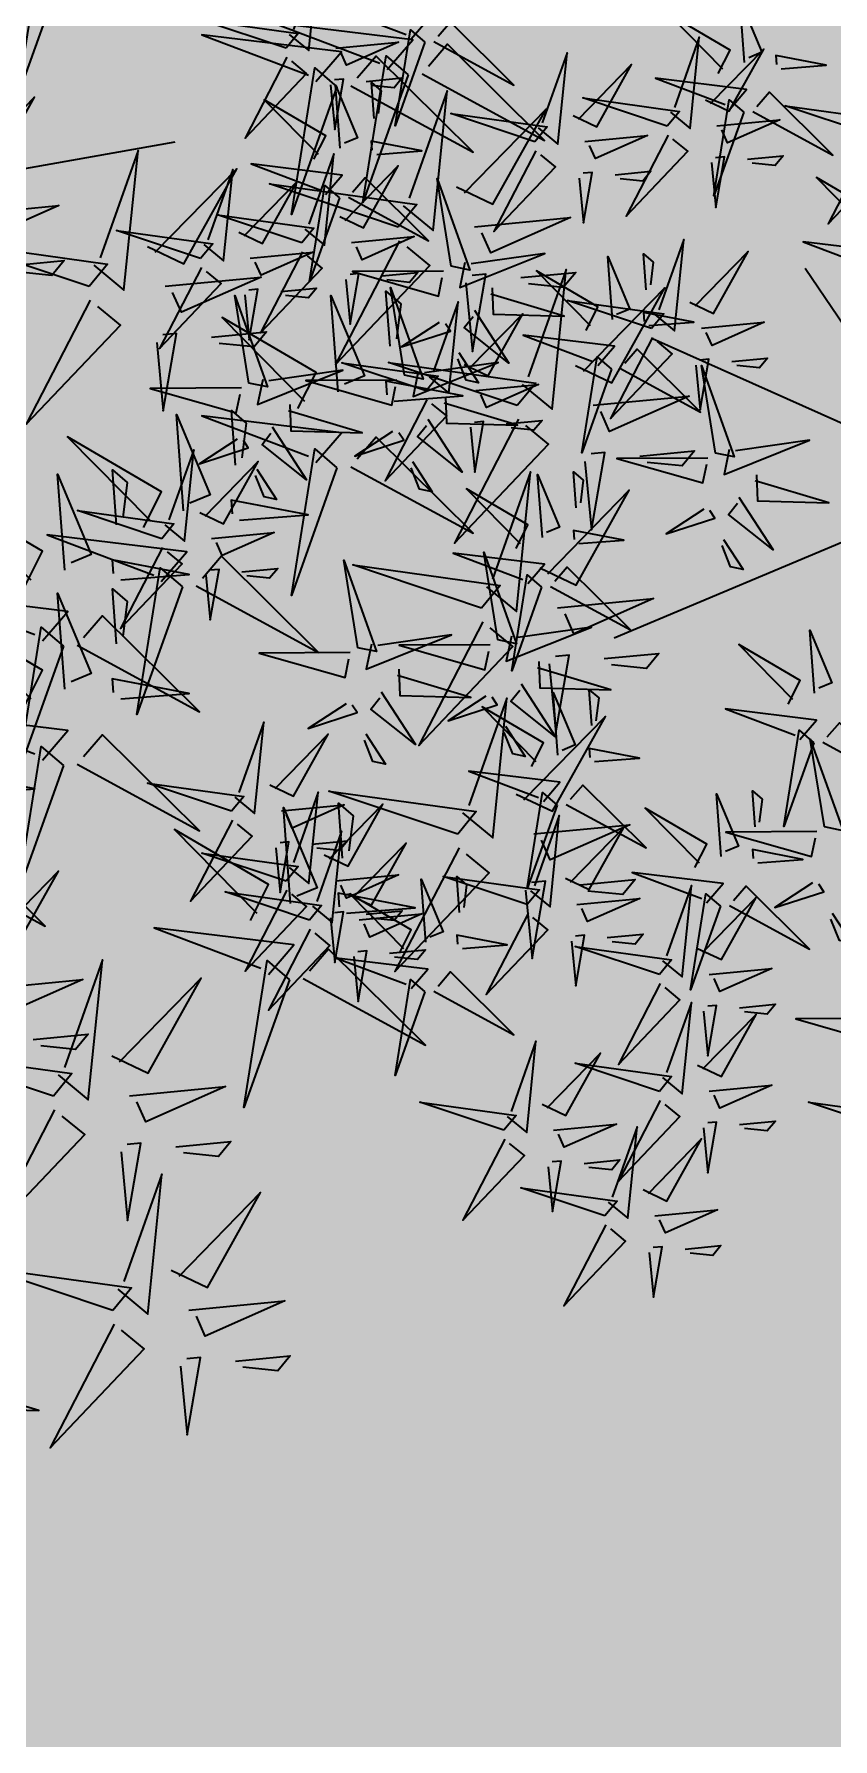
# Model space of a CAD drawing. Header units: millimetres. Extents: x -176651 to 424033, y -469666 to 486614.
# Drawn here: x 172677 to 172917, y 38017 to 38529 of the extents above; entities that cross this region are included whole.
import ezdxf

# ---------------------------------------------------------------- set-up
doc = ezdxf.new("R2010")
doc.units = ezdxf.units.MM
doc.layers.add('1625_East Villa$0$ad-Landscape', color=8, linetype='Continuous', lineweight=35)
doc.layers.add('1625_East Villa$0$ad-Verandah', color=8, linetype='Continuous')

# ---------------------------------------------------------------- blocks, each defined once
blk = doc.blocks.new('1625_East Villa$0$bamboo')
at = {"layer": '1625_East Villa$0$ad-Landscape', "color": 76}
for p, q in [((43.5, 73), (278.2, 631.2)), ((-12.4, 39.5), (-247.1, 564.2)), ((-23.6, 61.9), (-370, 296.3))]:
    blk.add_line(p, q, dxfattribs=at)
at = {"layer": '1625_East Villa$0$ad-Landscape', "color": 62}
blk.add_line((-124.2, -652.6), (-157.7, -842.3), dxfattribs=at)
at = {"layer": '1625_East Villa$0$ad-Landscape', "color": 76}
for points in [[(103.7, 1424.7), (54.4, 1572.3), (77.9, 1403.4), (103.7, 1424.7)], [(-387.8, 1356.5), (-437.1, 1504.1), (-413.6, 1335.2), (-387.8, 1356.5)], [(119.4, 1423.2), (261.4, 1496.7), (147.9, 1388.7), (126.6, 1414.5)], [(581.6, 1302), (532.2, 1449.6), (555.7, 1280.7), (581.6, 1302)], [(-372, 1355), (-230.1, 1428.5), (-343.6, 1320.5), (-364.9, 1346.4)], [(-160.7, 1284.9), (-160, 1444.8), (-116.9, 1294.1), (-149.7, 1287.2)], [(79.4, 1419.1), (107.8, 1384.6), (-52.4, 1368.4), (70.8, 1412)], [(597.3, 1300.4), (739.2, 1374), (625.7, 1265.9), (604.4, 1291.8)], [(-756.4, 1206.5), (-805.8, 1354.1), (-782.2, 1185.2), (-756.4, 1206.5)], [(-412.1, 1350.9), (-383.7, 1316.4), (-543.9, 1300.2), (-420.7, 1343.8)], [(-70.9, 1292.4), (-27.7, 1358.5), (-55.4, 1272.9), (-68.6, 1281.5)], [(57.7, 1357.7), (77.5, 1316.1), (-31.5, 1255.3), (64.8, 1349.1)], [(704.4, 1206.5), (655.1, 1354.1), (678.6, 1185.2), (704.4, 1206.5)], [(103.3, 1337.4), (92.8, 1227.4), (133.3, 1318.7), (110.4, 1328.8)], [(167.7, 1347.1), (246.3, 1339.5), (157.6, 1324.2), (159.1, 1340)], [(-415.1, 1179.2), (-464.4, 1326.8), (-440.9, 1157.9), (-415.1, 1179.2)], [(772.7, 1165.6), (723.3, 1313.2), (746.9, 1144.3), (772.7, 1165.6)], [(-169.3, 1271.7), (-323, 1296.4), (-162.4, 1238.9), (-169.3, 1271.7)], [(557.2, 1296.4), (585.7, 1261.9), (425.4, 1245.7), (548.6, 1289.3)], [(-740.7, 1205), (-598.8, 1278.5), (-712.2, 1170.5), (-733.6, 1196.4)], [(-433.8, 1289.5), (-414, 1248), (-523, 1187.1), (-426.7, 1280.9)], [(-323.8, 1278.9), (-245.2, 1271.3), (-333.9, 1256.1), (-332.4, 1271.8)], [(161.7, 1284.2), (155.7, 1221.3), (172.9, 1235.5), (168.8, 1275.6)], [(720.2, 1205), (862.1, 1278.5), (748.6, 1170.5), (727.3, 1196.4)], [(-500.1, 1137.3), (-534, 1108.2), (-553.5, 1268), (-507.4, 1145.8)], [(-399.4, 1177.7), (-257.4, 1251.3), (-370.9, 1143.2), (-392.2, 1169.1)], [(-388.2, 1269.3), (-398.7, 1159.2), (-358.2, 1250.5), (-381.1, 1260.6)], [(-175.7, 1247.6), (-131.9, 1256.8), (-191.9, 1107.3), (-173.4, 1236.6)], [(-18, 1257.9), (35, 1223.4), (30.4, 1245.3), (-7, 1260.2)], [(303.5, 1094), (304.2, 1253.9), (347.3, 1103.2), (314.4, 1096.3)], [(-561.9, 1157.8), (-603.1, 1137.1), (-666.2, 1244.8), (-570.4, 1150.5)], [(-92.2, 1230.9), (0.4, 1170.5), (-61.7, 1248.7), (-81.3, 1233.2)], [(535.5, 1235), (555.3, 1193.4), (446.4, 1132.5), (542.6, 1226.4)], [(788.4, 1164.1), (930.3, 1237.6), (816.9, 1129.6), (795.5, 1155.5)], [(-329.8, 1216), (-335.8, 1153.1), (-318.6, 1167.3), (-322.7, 1207.4)], [(581.2, 1214.7), (570.7, 1104.6), (611.1, 1195.9), (588.3, 1206.1)], [(645.6, 1224.3), (724.2, 1216.7), (635.4, 1201.5), (637, 1217.2)], [(-780.7, 1200.9), (-752.3, 1166.4), (-912.5, 1150.2), (-789.3, 1193.8)], [(-131.4, 1199.8), (-85.3, 1198.1), (-81.9, 1073.4), (-120.4, 1202.1)], [(680.1, 1200.9), (708.6, 1166.4), (548.3, 1150.2), (671.5, 1193.8)], [(-439.4, 1173.7), (-411, 1139.2), (-571.2, 1122.9), (-448, 1166.6)], [(-494, 1113.1), (-347.5, 1165.5), (-515.9, 1138.5), (-494, 1113.1)], [(-174.3, 1012.2), (-173.7, 1172.1), (-130.6, 1021.4), (-163.4, 1014.5)], [(393.3, 1101.5), (436.5, 1167.6), (408.8, 1082), (395.6, 1090.6)], [(748.4, 1160), (776.8, 1125.5), (616.6, 1109.3), (739.8, 1152.9)], [(639.6, 1161.5), (633.5, 1098.6), (650.8, 1112.8), (646.7, 1152.8)], [(658.4, 1139.6), (678.2, 1098), (569.2, 1037.1), (665.5, 1130.9)], [(-773.2, 987.3), (-807.1, 958.2), (-826.6, 1118), (-780.4, 995.8)], [(-756.8, 1119.3), (-767.3, 1009.2), (-726.8, 1100.5), (-749.7, 1110.6)], [(-692.4, 1128.9), (-613.8, 1121.3), (-702.5, 1106.1), (-701, 1121.8)], [(-581.3, 1111.7), (-691.5, 1120), (-599.4, 1081.4), (-589.8, 1104.4)], [(704, 1119.3), (693.5, 1009.2), (734, 1100.5), (711.2, 1110.6)], [(768.4, 1128.9), (847.1, 1121.3), (758.3, 1106.1), (759.8, 1121.8)], [(892.5, 987.3), (858.6, 958.2), (839.1, 1118), (885.2, 995.8)], [(-461.1, 1112.3), (-441.3, 1070.7), (-550.3, 1009.8), (-454, 1103.7)], [(-495.2, 1097.3), (-418.8, 957), (-529.1, 1068.2), (-503.7, 1090.1)], [(-351.1, 1101.6), (-272.5, 1094), (-361.2, 1078.8), (-359.7, 1094.5)], [(-155.7, 961.1), (-205, 1108.7), (-181.5, 939.8), (-155.7, 961.1)], [(294.9, 1080.8), (141.2, 1105.5), (301.8, 1048), (294.9, 1080.8)], [(726.6, 1098.6), (746.5, 1057), (637.5, 996.2), (733.8, 1090)], [(830.7, 1007.8), (789.5, 987.1), (726.4, 1094.8), (822.2, 1000.5)], [(-415.5, 1092), (-426, 981.9), (-385.5, 1073.2), (-408.4, 1083.4)], [(-365.5, 930.4), (-364.8, 1090.2), (-321.7, 939.6), (-354.5, 932.7)], [(-84.5, 1019.7), (-41.3, 1085.8), (-69, 1000.1), (-82.2, 1008.8)], [(772.3, 1078.4), (761.8, 968.3), (802.3, 1059.6), (779.4, 1069.7)], [(836.7, 1088), (915.3, 1080.4), (826.6, 1065.2), (828.1, 1080.9)], [(-698.4, 1066), (-704.4, 1003.1), (-687.2, 1017.3), (-691.3, 1057.4)], [(-633.3, 1052.3), (-696.3, 1057), (-681.8, 1040.1), (-641.8, 1045)], [(-570.3, 1047.5), (-576.3, 968.8), (-593.4, 1057.2), (-577.6, 1056)], [(288.5, 1056.7), (332.3, 1065.9), (272.3, 916.4), (290.8, 1045.7)], [(372, 1040), (464.6, 979.6), (402.5, 1057.8), (382.9, 1042.3)], [(446.2, 1067), (499.2, 1032.5), (494.6, 1054.4), (457.2, 1069.3)], [(762.4, 1066), (756.4, 1003.1), (773.6, 1017.3), (769.5, 1057.4)], [(-357.1, 1038.7), (-363.1, 975.8), (-345.9, 990), (-350, 1030.1)], [(-183, 999), (-336.7, 1023.7), (-176.1, 966.2), (-183, 999)], [(-140, 959.5), (2, 1033.1), (-111.5, 925), (-132.8, 950.9)], [(830.7, 1025.1), (824.7, 962.2), (841.9, 976.4), (837.8, 1016.5)], [(-767.1, 963.1), (-620.5, 1015.5), (-788.9, 988.5), (-767.1, 963.1)], [(-275.7, 937.9), (-232.5, 1004), (-260.1, 918.3), (-273.4, 927)], [(289.9, 848.6), (290.5, 1008.4), (333.6, 857.8), (300.8, 850.9)], [(332.8, 1008.9), (378.9, 1007.2), (382.3, 882.5), (343.8, 1011.2)], [(898.5, 963.1), (1045.1, 1015.5), (876.7, 988.5), (898.5, 963.1)], [(-189.3, 974.8), (-145.6, 984), (-205.5, 834.6), (-187, 963.9)], [(-31.6, 985.2), (21.3, 950.7), (16.7, 972.5), (-20.7, 987.5)], [(-105.9, 958.2), (-13.2, 897.8), (-75.4, 976), (-94.9, 960.5)], [(811.3, 961.7), (701, 970), (793.1, 931.4), (802.8, 954.4)], [(1141.3, 824.7), (1092, 972.3), (1115.5, 803.4), (1141.3, 824.7)], [(-768.3, 947.3), (-691.9, 807), (-802.2, 918.2), (-776.8, 940.1)], [(-374.1, 917.2), (-527.8, 941.9), (-367.2, 884.4), (-374.1, 917.2)], [(-180, 955.5), (-151.6, 921), (-311.8, 904.8), (-188.6, 948.4)], [(897.3, 947.3), (973.8, 807), (863.4, 918.2), (888.9, 940.1)], [(-145, 927.1), (-99, 925.4), (-95.6, 800.6), (-134.1, 929.4)], [(379.6, 856.1), (422.9, 922.2), (395.2, 836.5), (381.9, 845.1)], [(745.4, 783.8), (696, 931.4), (719.6, 762.5), (745.4, 783.8)], [(-592.6, 770.2), (-641.9, 917.8), (-618.4, 748.9), (-592.6, 770.2)], [(-380.5, 893), (-336.7, 902.2), (-396.6, 752.7), (-378.2, 882.1)], [(-222.7, 903.4), (-169.8, 868.9), (-174.4, 890.7), (-211.8, 905.7)], [(182.5, 782.8), (148.6, 753.6), (129.1, 913.5), (175.2, 791.2)], [(759.2, 902.3), (696.2, 907), (710.8, 890.1), (750.8, 895)], [(822.2, 897.5), (816.2, 818.8), (799.2, 907.2), (815, 906)], [(-297, 876.4), (-204.4, 816), (-266.5, 894.2), (-286.1, 878.7)], [(-201.7, 894.1), (-181.9, 852.5), (-290.9, 791.6), (-194.6, 885.5)], [(-91.7, 883.5), (-13.1, 875.8), (-101.8, 860.6), (-100.3, 876.4)], [(120.7, 803.3), (79.5, 782.6), (16.5, 890.3), (112.2, 796)], [(564.8, 755.5), (530.9, 726.4), (511.4, 886.2), (557.5, 764)], [(1157.1, 823.2), (1299, 896.7), (1185.5, 788.7), (1164.2, 814.6)], [(-156.1, 873.8), (-166.6, 763.7), (-126.1, 855), (-149, 865.2)], [(503, 776), (461.8, 755.3), (398.7, 863), (494.5, 768.7)], [(-576.8, 768.6), (-434.9, 842.2), (-548.4, 734.1), (-569.7, 760)], [(-336.2, 845.3), (-290.1, 843.6), (-286.7, 718.8), (-325.2, 847.6)], [(281.2, 835.4), (127.5, 860.1), (288.1, 802.6), (281.2, 835.4)], [(761.1, 782.3), (903, 855.8), (789.6, 747.8), (768.2, 773.7)], [(432.6, 821.6), (485.5, 787.1), (480.9, 808.9), (443.5, 823.9)], [(-97.7, 820.6), (-103.7, 757.7), (-86.5, 771.9), (-90.6, 811.9)], [(188.6, 758.6), (335.2, 810.9), (166.8, 784), (188.6, 758.6)], [(274.9, 811.2), (318.6, 820.4), (258.7, 670.9), (277.2, 800.3)], [(358.3, 794.5), (451, 734.2), (388.8, 812.4), (369.3, 796.8)], [(1117, 819.1), (1145.4, 784.6), (985.2, 768.4), (1108.4, 812)], [(-199.8, 660.1), (-233.7, 630.9), (-253.2, 790.8), (-207, 668.5)], [(570.9, 731.3), (717.4, 783.7), (549, 756.7), (570.9, 731.3)], [(1291.5, 647.4), (1242.1, 795), (1265.7, 626.1), (1291.5, 647.4)], [(-616.9, 764.6), (-588.5, 730.1), (-748.7, 713.9), (-625.5, 757.5)], [(-261.6, 680.5), (-302.7, 659.9), (-365.8, 767.6), (-270, 673.2)], [(101.4, 757.2), (-8.9, 765.5), (83.2, 726.9), (92.9, 749.9)], [(319.2, 763.5), (365.2, 761.8), (368.6, 637), (330.1, 765.8)], [(721.1, 778.2), (749.5, 743.7), (589.3, 727.5), (712.5, 771.1)], [(1095.3, 757.7), (1115.1, 716.2), (1006.1, 655.3), (1102.4, 749.1)], [(1205.3, 747.1), (1283.9, 739.5), (1195.2, 724.3), (1196.7, 740)], [(187.4, 742.8), (263.8, 602.4), (153.5, 713.7), (178.9, 735.5)], [(483.6, 729.9), (373.4, 738.2), (465.5, 699.6), (475.2, 722.6)], [(1140.9, 737.5), (1130.4, 627.4), (1170.9, 718.7), (1148, 728.8)], [(-264.9, 565.6), (-314.3, 713.2), (-290.7, 544.3), (-264.9, 565.6)], [(569.7, 715.5), (646.1, 575.2), (535.8, 686.4), (561.2, 708.3)], [(699.3, 716.8), (719.2, 675.2), (610.2, 614.4), (706.4, 708.2)], [(809.4, 706.2), (888, 698.6), (799.3, 683.4), (800.8, 699.1)], [(1307.2, 645.9), (1449.1, 719.5), (1335.7, 611.4), (1314.3, 637.3)], [(-638.6, 703.2), (-618.8, 661.6), (-727.8, 600.7), (-631.5, 694.6)], [(-619.9, 538.4), (-669.2, 686), (-645.7, 517), (-619.9, 538.4)], [(-528.6, 692.6), (-450, 684.9), (-538.7, 669.7), (-537.2, 685.5)], [(-193.7, 635.8), (-47.1, 688.2), (-215.5, 661.2), (-193.7, 635.8)], [(49.3, 697.7), (-13.7, 702.5), (0.8, 685.5), (40.8, 690.4)], [(112.3, 693), (106.3, 614.2), (89.3, 702.6), (105, 701.5)], [(745, 696.6), (734.5, 586.5), (774.9, 677.8), (752.1, 687.9)], [(868.3, 552), (818.9, 699.6), (842.4, 530.7), (868.3, 552)], [(1073.1, 552), (1023.7, 699.6), (1047.2, 530.7), (1073.1, 552)], [(-593, 682.9), (-603.5, 572.8), (-563, 664.1), (-585.9, 674.3)], [(431.6, 670.5), (368.6, 675.2), (383.1, 658.2), (423.1, 663.2)], [(494.6, 665.7), (488.6, 587), (471.6, 675.4), (487.3, 674.2)], [(1199.3, 684.2), (1193.3, 621.3), (1210.5, 635.5), (1206.4, 675.6)], [(-534.6, 629.7), (-540.6, 566.8), (-523.4, 581), (-527.5, 621)], [(-280.9, 634.5), (-391.2, 642.7), (-299.1, 604.1), (-289.4, 627.2)], [(-249.2, 564.1), (-107.3, 637.7), (-220.7, 529.6), (-242.1, 555.5)], [(-37.8, 466.8), (-37.2, 626.6), (5.9, 476), (-26.9, 469.1)], [(803.4, 643.3), (797.4, 580.4), (814.6, 594.6), (810.5, 634.7)], [(1267.2, 641.9), (1295.6, 607.4), (1135.4, 591.1), (1258.6, 634.8)], [(-604.1, 536.8), (-462.2, 610.4), (-575.7, 502.3), (-597, 528.2)], [(-194.9, 620.1), (-118.4, 479.7), (-228.8, 591), (-203.4, 612.8)], [(884, 550.5), (1025.9, 624), (912.4, 516), (891.1, 541.8)], [(1088.8, 550.5), (1230.7, 624), (1117.2, 516), (1095.9, 541.8)], [(742.3, 469.2), (708.4, 440), (688.9, 599.9), (735, 477.6)], [(-333, 575), (-396, 579.7), (-381.4, 562.8), (-341.5, 567.7)], [(-270, 570.3), (-276, 491.5), (-293, 579.9), (-277.2, 578.7)], [(680.5, 489.6), (639.3, 469), (576.2, 576.7), (672, 482.3)], [(1245.4, 580.5), (1265.3, 538.9), (1156.3, 478), (1252.6, 571.9)], [(1355.5, 569.8), (1434.1, 562.2), (1345.4, 547), (1346.9, 562.7)], [(-650.3, 428.2), (-684.2, 399.1), (-703.7, 559), (-657.6, 436.7)], [(-289.2, 560), (-260.8, 525.6), (-421, 509.3), (-297.8, 552.9)], [(1291.1, 560.2), (1280.6, 450.1), (1321.1, 541.4), (1298.2, 551.6)], [(-712.1, 448.7), (-753.3, 428.1), (-816.4, 535.7), (-720.6, 441.4)], [(-644.2, 532.8), (-615.8, 498.3), (-776, 482), (-652.8, 525.7)], [(52, 474.3), (95.2, 540.4), (67.5, 454.7), (54.3, 463.3)], [(843.9, 546.4), (872.4, 511.9), (712.1, 495.7), (835.3, 539.3)], [(1048.7, 546.4), (1077.2, 511.9), (916.9, 495.7), (1040.1, 539.3)], [(-311, 498.7), (-291.1, 457.1), (-400.1, 396.2), (-303.9, 490)], [(748.4, 444.9), (894.9, 497.3), (726.5, 470.3), (748.4, 444.9)], [(1349.5, 506.9), (1343.5, 444), (1360.7, 458.2), (1356.6, 498.3)], [(-665.9, 471.4), (-646.1, 429.8), (-755.1, 368.9), (-658.8, 462.8)], [(-265.3, 478.4), (-275.8, 368.3), (-235.4, 459.6), (-258.2, 469.8)], [(-200.9, 488), (-122.3, 480.4), (-211, 465.2), (-209.5, 480.9)], [(-46.5, 453.6), (-200.1, 478.3), (-39.6, 420.8), (-46.5, 453.6)], [(822.2, 485), (842, 443.4), (733.1, 382.6), (829.3, 476.4)], [(932.3, 474.4), (1010.9, 466.8), (922.2, 451.6), (923.7, 467.3)], [(1027, 485), (1046.8, 443.4), (937.9, 382.6), (1034.1, 476.4)], [(1137.1, 474.4), (1215.7, 466.8), (1126.9, 451.6), (1128.4, 467.3)], [(-644.2, 404), (-497.6, 456.4), (-666, 429.4), (-644.2, 404)], [(-620.3, 451.1), (-630.8, 341), (-590.3, 432.3), (-613.2, 442.5)], [(-555.9, 460.7), (-477.3, 453.1), (-566, 437.9), (-564.5, 453.6)], [(661.1, 443.6), (550.9, 451.8), (643, 413.2), (652.6, 436.3)], [(867.9, 464.7), (857.4, 354.7), (897.8, 446), (875, 456.1)], [(1072.7, 464.7), (1062.1, 354.7), (1102.6, 446), (1079.8, 456.1)], [(-52.8, 429.4), (-9, 438.6), (-69, 289.1), (-50.5, 418.5)], [(30.7, 412.7), (123.3, 352.4), (61.2, 430.6), (41.6, 415)], [(104.9, 439.8), (157.9, 405.3), (153.3, 427.1), (115.9, 442.1)], [(455.6, 305.5), (421.7, 276.4), (402.2, 436.3), (448.3, 314)], [(617.5, 275.9), (618.2, 435.7), (661.3, 285.1), (628.5, 278.2)], [(-731.5, 402.7), (-841.7, 410.9), (-749.6, 372.3), (-739.9, 395.4)], [(-206.9, 425.1), (-212.9, 362.2), (-195.7, 376.4), (-199.8, 416.5)], [(393.8, 326), (352.6, 305.3), (289.5, 413), (385.3, 318.7)], [(747.2, 429.2), (823.6, 288.8), (713.3, 400), (738.7, 421.9)], [(926.3, 411.5), (920.3, 348.6), (937.5, 362.8), (933.4, 402.9)], [(1131.1, 411.5), (1125, 348.6), (1142.3, 362.8), (1138.2, 402.9)], [(-561.9, 397.8), (-567.9, 334.9), (-550.7, 349.1), (-554.8, 389.2)], [(-645.4, 388.3), (-569, 247.9), (-679.3, 359.1), (-653.9, 381)], [(-8.5, 381.7), (37.5, 380), (40.9, 255.2), (2.4, 384)], [(609.1, 384.1), (546.1, 388.8), (560.6, 371.9), (600.6, 376.8)], [(672.1, 379.4), (666.1, 300.6), (649, 389), (664.8, 387.8)], [(-720.5, 338.5), (-726.5, 259.7), (-743.5, 348.1), (-727.8, 346.9)], [(461.7, 281.3), (608.2, 333.7), (439.8, 306.7), (461.7, 281.3)], [(707.3, 283.4), (750.5, 349.5), (722.8, 263.8), (709.6, 272.4)], [(-606.2, 183.8), (-655.6, 331.4), (-632, 162.5), (-606.2, 183.8)], [(945.2, 153.2), (945.8, 313), (988.9, 162.4), (956.1, 155.5)], [(-363.6, 169.2), (-397.5, 140), (-417, 299.9), (-370.9, 177.6)], [(-425.4, 189.6), (-466.6, 169), (-529.7, 276.7), (-433.9, 182.4)], [(374.4, 279.9), (264.1, 288.2), (356.3, 249.6), (365.9, 272.6)], [(608.9, 262.7), (455.2, 287.4), (615.8, 229.9), (608.9, 262.7)], [(1141.3, 142.9), (1092, 290.5), (1115.5, 121.6), (1141.3, 142.9)], [(-590.5, 182.3), (-448.6, 255.9), (-562, 147.8), (-583.4, 173.7)], [(460.4, 265.6), (536.9, 125.2), (426.5, 236.4), (452, 258.3)], [(760.2, 248.9), (813.2, 214.4), (808.6, 236.2), (771.2, 251.2)], [(414.6, -689.9), (380.7, -719), (361.2, -559.2), (407.3, -681.4)], [(551.1, -689.9), (517.2, -719), (497.7, -559.2), (543.9, -681.4)], [(665.2, -552.6), (741.7, -693), (631.3, -581.7), (656.8, -559.9)], [(936.5, -702.5), (887.2, -554.9), (910.7, -723.8), (936.5, -702.5)], [(1247.5, -559.2), (1293.6, -560.9), (1297, -685.7), (1258.5, -556.9)], [(767.6, -605.8), (787.4, -647.4), (678.5, -708.3), (774.7, -614.5)], [(1182.3, -770.7), (1132.9, -623.1), (1156.5, -792), (1182.3, -770.7)], [(813.3, -626.1), (802.7, -736.2), (843.2, -644.9), (820.4, -634.7)], [(952.3, -704), (1094.2, -630.5), (980.7, -738.5), (959.4, -712.7)], [(871.6, -679.4), (865.6, -742.3), (882.9, -728.1), (878.8, -688)], [(1198, -772.2), (1339.9, -698.7), (1226.5, -806.7), (1205.1, -780.8)], [(912.2, -708.1), (940.6, -742.6), (780.4, -758.8), (903.6, -715.2)], [(890.5, -769.5), (910.3, -811.1), (801.3, -871.9), (897.6, -778.1)], [(1000.5, -780.1), (1079.1, -787.7), (990.4, -802.9), (991.9, -787.2)], [(1158, -776.3), (1186.4, -810.8), (1026.2, -827), (1149.3, -783.4)], [(936.1, -789.8), (925.6, -899.8), (966.1, -808.5), (943.2, -798.4)], [(796.9, -949), (763, -978.1), (743.5, -818.2), (789.6, -940.5)], [(1136.2, -837.6), (1156, -879.2), (1047.1, -940.1), (1143.3, -846.3)], [(735.1, -928.5), (693.9, -949.2), (630.8, -841.5), (726.6, -935.8)], [(994.5, -843), (988.5, -905.9), (1005.7, -891.7), (1001.6, -851.6)], [(1181.9, -857.9), (1171.4, -968), (1211.8, -876.7), (1189, -866.6)], [(1246.3, -848.3), (1324.9, -855.9), (1236.2, -871.1), (1237.7, -855.4)], [(1240.3, -911.2), (1234.3, -974.1), (1251.5, -959.9), (1247.4, -919.8)], [(803, -973.2), (949.5, -920.8), (781.1, -947.8), (803, -973.2)], [(801.8, -988.9), (878.2, -1129.3), (767.9, -1018.1), (793.3, -996.2)], [(726.7, -1038.7), (720.7, -1117.5), (703.7, -1029.1), (719.4, -1030.3)], [(651.9, -1167.6), (793.8, -1094.1), (680.3, -1202.1), (659, -1176.3)], [(700.2, -1243.7), (778.8, -1251.3), (690.1, -1266.6), (691.6, -1250.8)]]:
    blk.add_lwpolyline(points, dxfattribs=at)
at = {"layer": '1625_East Villa$0$ad-Landscape', "color": 62}
for points in [[(-119.8, -578.6), (-100, -620.2), (-209, -681), (-112.7, -587.2)], [(352.8, -669.4), (311.6, -690.1), (248.5, -582.4), (344.3, -676.7)], [(489.3, -669.4), (448.2, -690.1), (385.1, -582.4), (480.9, -676.7)], [(-74.2, -598.9), (-84.7, -708.9), (-44.2, -617.6), (-67, -607.5)], [(8.2, -743.4), (-41.2, -595.8), (-17.7, -764.7), (8.2, -743.4)], [(590.2, -602.4), (584.1, -681.2), (567.1, -592.8), (582.9, -593.9)], [(-357.5, -714.1), (-210.9, -661.7), (-379.3, -688.7), (-357.5, -714.1)], [(-15.8, -652.1), (-21.8, -715), (-4.6, -700.8), (-8.7, -660.7)], [(420.7, -714.1), (567.3, -661.7), (398.9, -688.7), (420.7, -714.1)], [(557.2, -714.1), (703.8, -661.7), (535.4, -688.7), (557.2, -714.1)], [(23.9, -744.9), (165.8, -671.4), (52.3, -779.4), (31, -753.6)], [(346.4, -826.2), (312.4, -855.4), (293, -695.5), (339.1, -817.8)], [(284.5, -805.8), (243.4, -826.4), (180.3, -718.7), (276.1, -813.1)], [(333.5, -715.5), (223.2, -707.2), (315.3, -745.8), (325, -722.8)], [(470, -715.5), (359.7, -707.2), (451.8, -745.8), (461.5, -722.8)], [(419.5, -729.9), (495.9, -870.2), (385.6, -759), (411, -737.1)], [(556, -729.9), (632.4, -870.2), (522.1, -759), (547.5, -737.1)], [(-16.2, -749), (12.3, -783.5), (-148, -799.7), (-24.8, -756.1)], [(281.4, -774.9), (218.4, -770.2), (232.9, -787.1), (272.9, -782.2)], [(344.4, -779.7), (338.4, -858.4), (321.4, -770), (337.1, -771.2)], [(417.9, -774.9), (354.9, -770.2), (369.5, -787.1), (409.4, -782.2)], [(480.9, -779.7), (474.9, -858.4), (457.9, -770), (473.7, -771.2)], [(352.4, -850.5), (499, -798.1), (330.6, -825.1), (352.4, -850.5)], [(-37.9, -810.4), (-18.1, -852), (-127, -912.8), (-30.8, -819)], [(72.2, -821), (150.8, -828.6), (62, -843.8), (63.5, -828.1)], [(7.8, -830.7), (-2.8, -940.7), (37.7, -849.4), (14.9, -839.3)], [(265.2, -851.8), (154.9, -843.6), (247, -882.2), (256.7, -859.1)], [(-227.1, -1003.5), (-261, -1032.7), (-280.5, -872.8), (-234.3, -995)], [(209.8, -1003.5), (175.9, -1032.7), (156.4, -872.8), (202.6, -995)], [(351.2, -866.2), (427.7, -1006.6), (317.3, -895.4), (342.8, -873.5)], [(148, -983), (106.8, -1003.7), (43.8, -896), (139.5, -990.3)], [(66.1, -883.9), (60.1, -946.8), (77.4, -932.6), (73.3, -892.5)], [(213.1, -911.3), (150.1, -906.6), (164.7, -923.5), (204.7, -918.6)], [(276.1, -916), (270.1, -994.8), (253.1, -906.4), (268.9, -907.6)], [(-240.7, -1085.3), (-274.6, -1114.5), (-294.1, -954.6), (-248, -1076.9)], [(-60.1, -1097.9), (-109.5, -950.3), (-85.9, -1119.2), (-60.1, -1097.9)], [(-221, -1027.7), (-74.4, -975.4), (-242.8, -1002.3), (-221, -1027.7)], [(215.9, -1027.7), (362.5, -975.4), (194.1, -1002.3), (215.9, -1027.7)], [(715.7, -974.6), (605.5, -966.3), (697.6, -1004.9), (707.3, -981.8)], [(-44.4, -1099.5), (97.5, -1025.9), (-15.9, -1134), (-37.3, -1108.1)], [(128.7, -1029.1), (18.4, -1020.8), (110.5, -1059.4), (120.2, -1036.4)], [(636.2, -1166.1), (586.8, -1018.5), (610.3, -1187.4), (636.2, -1166.1)], [(663.7, -1034), (600.7, -1029.3), (615.2, -1046.2), (655.2, -1041.3)], [(-222.2, -1043.5), (-145.8, -1183.9), (-256.1, -1072.6), (-230.7, -1050.8)], [(214.7, -1043.5), (291.1, -1183.9), (180.8, -1072.6), (206.2, -1050.8)], [(376.8, -1193.4), (327.4, -1045.8), (350.9, -1214.7), (376.8, -1193.4)], [(-234.6, -1109.5), (-88.1, -1057.2), (-256.5, -1084.1), (-234.6, -1109.5)], [(76.6, -1088.6), (13.6, -1083.8), (28.1, -1100.8), (68.1, -1095.8)], [(144.7, -1234.3), (95.3, -1086.7), (118.8, -1255.6), (144.7, -1234.3)], [(139.6, -1093.3), (133.6, -1172), (116.6, -1083.6), (132.3, -1084.8)], [(-84.4, -1103.5), (-56, -1138), (-216.2, -1154.2), (-93.1, -1110.6)], [(-235.8, -1125.3), (-159.4, -1265.7), (-269.7, -1154.4), (-244.3, -1132.6)], [(392.5, -1194.9), (534.4, -1121.4), (420.9, -1229.4), (399.6, -1203.5)], [(-106.2, -1164.9), (-86.3, -1206.5), (-195.3, -1267.4), (-99.1, -1173.5)], [(160.4, -1235.8), (302.3, -1162.3), (188.8, -1270.3), (167.5, -1244.4)], [(611.8, -1171.7), (640.3, -1206.2), (480.1, -1222.4), (603.2, -1178.8)], [(-60.5, -1185.2), (-71, -1295.3), (-30.6, -1204), (-53.4, -1193.8)], [(3.9, -1175.6), (82.5, -1183.2), (-6.2, -1198.4), (-4.7, -1182.7)], [(352.4, -1199), (380.9, -1233.5), (220.7, -1249.7), (343.8, -1206.1)], [(120.3, -1239.9), (148.8, -1274.4), (-11.4, -1290.6), (111.7, -1247)], [(-2.1, -1238.5), (-8.1, -1301.4), (9.1, -1287.1), (5, -1247.1)], [(590.1, -1233.1), (609.9, -1274.7), (501, -1335.5), (597.2, -1241.7)], [(330.7, -1260.4), (350.5, -1301.9), (241.6, -1362.8), (337.8, -1269)], [(635.8, -1253.4), (625.3, -1363.4), (665.7, -1272.1), (642.9, -1262)], [(376.4, -1280.6), (365.9, -1390.7), (406.3, -1299.4), (383.5, -1289.3)], [(440.8, -1271), (519.4, -1278.6), (430.7, -1293.8), (432.2, -1278.1)], [(98.6, -1301.3), (118.4, -1342.9), (9.5, -1403.7), (105.7, -1309.9)], [(694.2, -1306.6), (688.2, -1369.5), (705.4, -1355.3), (701.3, -1315.3)], [(144.3, -1321.5), (133.8, -1431.6), (174.2, -1340.3), (151.4, -1330.2)], [(208.7, -1311.9), (287.3, -1319.5), (198.6, -1334.7), (200.1, -1319)], [(434.8, -1333.9), (428.8, -1396.8), (446, -1382.6), (441.9, -1342.5)], [(202.7, -1374.8), (196.7, -1437.7), (213.9, -1423.5), (209.8, -1383.4)]]:
    blk.add_lwpolyline(points, dxfattribs=at)
blk = doc.blocks.new('1625_East Villa$0$zw$959F')
at = {"transparency": 33554559}
h = blk.add_hatch(color=256, dxfattribs=at)
h.dxf.hatch_style = 1
h.set_gradient(color1=(153, 204, 0), color2=(63, 127, 0), tint=1, name='INVSPHERICAL')
h.paths.add_polyline_path([(0, -8875), (2430, -8875), (2430, -4975), (0, -4975)])
h = blk.add_hatch(dxfattribs=at)
h.set_pattern_fill('GRASS', color=74)
h.set_pattern_definition([(90, (-1096435.541, 661200.024), (-17.96051224, 17.96051224), [4.7625, -31.1585245]), (45, (-1096435.54, 661200.024), (-17.96051224, 17.96051224), [4.7625, -20.6375]), (135, (-1096435.54, 661200.024), (-17.96051224, -17.96051224), [4.7625, -20.6375])])
h.paths.add_polyline_path([(0, -8875), (2430, -8875), (2430, -4975), (0, -4975)])
at = {"layer": '1625_East Villa$0$ad-Landscape', "linetype": 'Continuous', "rotation": 89.99999999999984}
for p, xscale, yscale, zscale in [((563.55, -5529.23), -0.2620739326953541, 0.2620739326953541, 0.2620739326953535), ((1024.35, -5589.37), -0.1713600815364863, 0.1713600815364863, 0.171360081536486)]:
    blk.add_blockref('1625_East Villa$0$bamboo', p, dxfattribs=dict(at, xscale=xscale, yscale=yscale, zscale=zscale))
blk = doc.blocks.new('1625_East Villa')
at = {"layer": '1625_East Villa$0$ad-Verandah'}
blk.add_blockref('1625_East Villa$0$zw$959F', (12120, 13620), dxfattribs=at)
blk = doc.blocks.new("All Plot's Villa Plans")
at = {"ltscale": 5}
blk.add_blockref('1625_East Villa', (159814.96, 30364.9), dxfattribs=at)

msp = doc.modelspace()

# ---------------------------------------------------------------- block references
at = {"ltscale": 5}
msp.add_blockref("All Plot's Villa Plans", (0, 0), dxfattribs=at)

doc.saveas('drawing.dxf')
